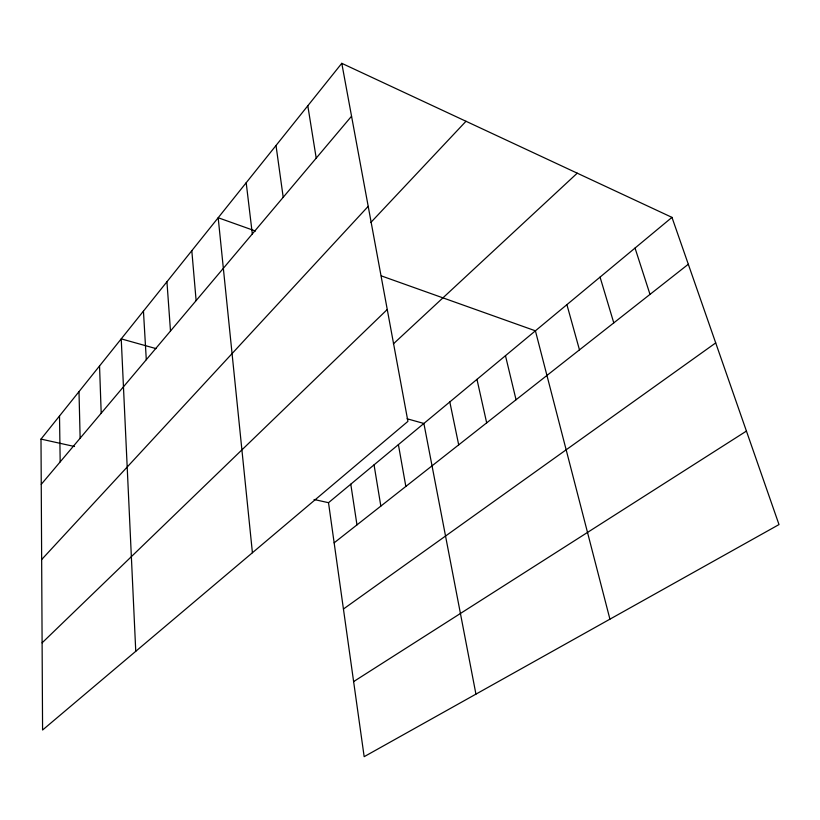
<?xml version="1.0" encoding="UTF-8"?>
<svg xmlns="http://www.w3.org/2000/svg" width="820" height="820" viewBox="0 0 820 820"><rect width="100%" height="100%" fill="white"/><g stroke="black" fill="none" stroke-linecap="round" stroke-linejoin="round"><path stroke-width="1.23" d="M341.786 63.324L407.919 421.377L42.578 730.015L41 439.1L341.786 63.324L671.97 217.372L779 524.574L364.162 756.675L328.512 502.691L671.97 217.372M41.246 484.343L351.554 116.214M41.656 559.547L368.2 206.343M370.784 222.527L465.996 121.268M42.107 642.849L387.255 309.499M393.395 343.857L577.239 173.174M334.15 542.83L688.308 264.255M343.436 609.024L715.706 342.904M353.625 681.594L746.425 431.084M41 439.1L74.528 446.51M314.05 499.493L328.512 502.691M156.025 348.603L121.227 338.875L135.761 651.295M407.089 418.774L423.889 423.468L475.938 694.14M255.461 231.025L218.181 217.741L252.416 552.741M381.341 275.899L535.409 330.819L609.926 619.172M635.039 248.06L650.004 294.38M600.066 277.109L613.78 322.875M566.907 304.661L579.473 349.853M505.468 355.685L516.046 399.75M476.973 379.363L486.67 422.853M449.811 401.933L458.698 444.86M398.397 444.645L405.838 486.444M374.053 464.868L380.839 506.104M307.808 105.77L316.212 158.137M350.786 484.189L356.966 524.882M276.012 145.488L283.207 197.292M246.195 182.737L252.324 233.936M191.808 250.684L196.123 300.612M166.942 281.762L170.488 331.024M143.449 311.108L146.298 359.713M99.538 365.966L101.198 413.218M78.997 391.622L80.135 438.198M59.511 415.965L60.178 461.875"/></g></svg>
